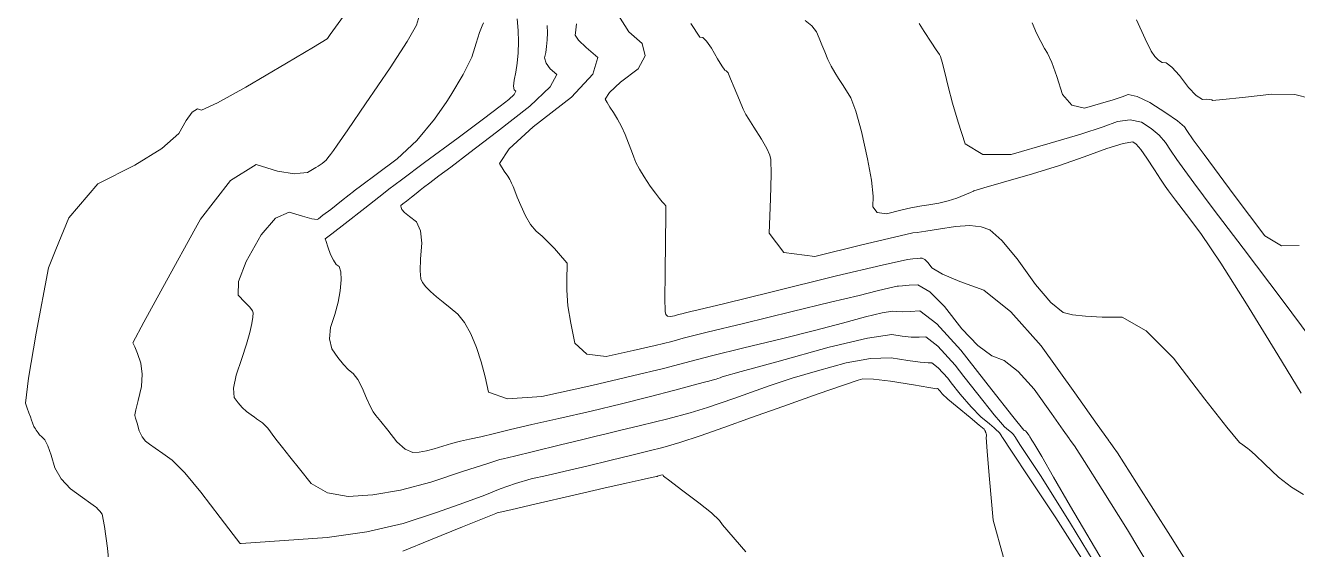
# Model space of a CAD drawing. Header units: inches. Extents: x 1337389 to 1347141, y 407035 to 414577.
# Drawn here: x 1344947.2 to 1345445.8, y 412139.8 to 412345.3 of the extents above; entities that cross this region are included whole.
import ezdxf

# ---------------------------------------------------------------- set-up
doc = ezdxf.new("R2010")
doc.units = ezdxf.units.IN
doc.header["$MEASUREMENT"] = 0
doc.layers.add('Topo', color=7, linetype='Continuous', lineweight=15, true_color=0x459900)

msp = doc.modelspace()

# ---------------------------------------------------------------- linework, layer by layer
at = {"layer": 'Topo'}
for points, elevation in [([(1345107.247, 412371.4358), (1345107.3689, 412370.8799), (1345107.9559, 412369.4109), (1345108.3719, 412368.1859), (1345108.617, 412367.2039), (1345108.6911, 412366.4658), (1345108.007, 412364.2848), (1345106.5652, 412360.6602), (1345104.3661, 412355.5931), (1345102.6299, 412351.371), (1345101.3591, 412347.997), (1345100.5517, 412345.4691), (1345096.8131, 412339.058), (1345090.1409, 412328.7641), (1345080.537, 412314.5871), (1345073.644, 412304.4561), (1345069.4622, 412298.3699), (1345067.99, 412296.3291), (1345066.774, 412294.6658), (1345065.8119, 412293.3809), (1345065.106, 412292.4732), (1345063.5289, 412291.2091), (1345061.9671, 412290.1759)], 875), ([(1345073.5459, 412353.718), (1345073.5192, 412353.0769), (1345071.8941, 412348.9729), (1345068.8089, 412344.695), (1345066.713, 412341.7919), (1345065.6058, 412340.2659), (1345065.4889, 412340.1152), (1345060.128, 412336.87), (1345049.5219, 412330.5299), (1345033.6729, 412321.096), (1345022.5752, 412314.9711), (1345016.2291, 412312.1562), (1345014.6349, 412312.651), (1345012.6291, 412311.28), (1345010.212, 412308.0439), (1345007.3851, 412302.9428), (1345000.67, 412297.11), (1344990.067, 412290.544), (1344975.5781, 412283.2459), (1344964.3021, 412269.8421), (1344959.2042, 412257.508)], 870), ([(1345139.9628, 412347.918), (1345140.426, 412343.3691), (1345140.5629, 412338.914), (1345140.373, 412334.555), (1345140.0152, 412330.5892), (1345139.49, 412327.0172), (1345138.7981, 412323.838), (1345138.561, 412321.5249), (1345138.78, 412320.079), (1345139.4539, 412319.4979), (1345138.775, 412318.2381), (1345136.7429, 412316.2971), (1345133.3582, 412313.6769), (1345126.72, 412308.676), (1345116.8269, 412301.2939), (1345103.681, 412291.532), (1345094.641, 412284.801), (1345089.7081, 412281.0999), (1345088.882, 412280.4311), (1345085.7439, 412277.9691), (1345080.2939, 412273.7151), (1345072.532, 412267.6699), (1345067.3531, 412263.6351), (1345064.7468, 412261.603), (1345065.081, 412260.5821), (1345065.7779, 412258.5681), (1345066.8329, 412255.553), (1345067.925, 412253.2461), (1345069.055, 412251.6469), (1345070.2231, 412250.757), (1345070.876, 412248.7389), (1345071.0139, 412245.593), (1345070.6371, 412241.3212), (1345069.804, 412236.7771), (1345068.517, 412231.9619), (1345066.774, 412226.877), (1345066.398, 412222.374), (1345067.3899, 412218.4521), (1345069.748, 412215.1121), (1345071.9289, 412212.3959), (1345073.931, 412210.3021), (1345075.756, 412208.832), (1345077.522, 412206.493), (1345079.2309, 412203.286), (1345080.8808, 412199.2108), (1345082.3292, 412196.0391), (1345083.5761, 412193.769), (1345084.62, 412192.4021), (1345086.5171, 412190.001), (1345089.2669, 412186.5681), (1345092.8709, 412182.1019), (1345096.122, 412179.183), (1345099.0201, 412177.8121), (1345101.567, 412177.988), (1345104.385, 412178.4791), (1345107.4739, 412179.2841), (1345110.8349, 412180.402), (1345114.2589, 412181.3999), (1345117.747, 412182.276), (1345121.3002, 412183.0309), (1345125.746, 412184.0412), (1345131.0879, 412185.3081), (1345137.324, 412186.83), (1345145.7269, 412188.7989), (1345156.2979, 412191.2159), (1345169.0361, 412194.0797), (1345180.8581, 412196.8849), (1345191.765, 412199.6289), (1345201.757, 412202.312), (1345208.9799, 412204.239), (1345213.4359, 412205.4089), (1345215.123, 412205.8221), (1345216.4459, 412206.1669), (1345217.4028, 412206.445), (1345217.997, 412206.6558), (1345218.6881, 412206.9009), (1345219.4781, 412207.181), (1345220.3661, 412207.496), (1345227.7991, 412209.596), (1345241.7789, 412213.4801), (1345262.3039, 412219.149), (1345277.3279, 412222.7097), (1345286.8491, 412224.1631), (1345290.8679, 412223.5062), (1345294.4261, 412223.1331), (1345297.521, 412223.041), (1345300.1548, 412223.2329), (1345304.8651, 412219.5691), (1345311.6511, 412212.0501), (1345315.0341, 412207.7091)], 885), ([(1345415.0221, 412114.8509), (1345396.0159, 412145.0459), (1345382.764, 412165.9879), (1345375.2681, 412177.679), (1345373.526, 412180.1178), (1345372.3499, 412181.7692), (1345371.7409, 412182.632), (1345371.6968, 412182.7071), (1345367.285, 412188.8989), (1345358.505, 412201.2069), (1345345.357, 412219.632), (1345333.4651, 412233.0531), (1345322.8301, 412241.4701), (1345313.45, 412244.8841), (1345306.688, 412247.813), (1345302.5432, 412250.258), (1345301.015, 412252.2191), (1345299.7361, 412253.507), (1345298.705, 412254.1229), (1345297.9221, 412254.0661), (1345296.7009, 412253.9601), (1345295.043, 412253.806), (1345292.946, 412253.6019), (1345282.98, 412251.3629), (1345265.1452, 412247.0901), (1345239.4398, 412240.783), (1345221.355, 412236.3479), (1345210.89, 412233.787), (1345208.0451, 412233.0979), (1345205.9231, 412232.5779), (1345204.5251, 412232.228), (1345203.851, 412232.046), (1345202.874, 412231.8069), (1345201.5958, 412231.51), (1345200.014, 412231.1541), (1345198.8777, 412231.3011), (1345198.187, 412231.951), (1345197.9409, 412233.103), (1345197.8529, 412238.3689), (1345197.9221, 412247.7501), (1345198.1492, 412261.2451), (1345198.258, 412270.246), (1345198.2511, 412274.7518), (1345198.1261, 412274.7629), (1345197.6599, 412275.2109), (1345196.8519, 412276.0958), (1345195.7031, 412277.4189), (1345194.135, 412279.4961), (1345192.1479, 412282.3279), (1345189.7439, 412285.9163), (1345187.873, 412288.995), (1345186.5359, 412291.567), (1345185.7338, 412293.6301), (1345184.7622, 412296.143), (1345183.6201, 412299.104), (1345182.3091, 412302.5143), (1345180.8892, 412305.6549), (1345179.36, 412308.5281), (1345177.7229, 412311.1321), (1345176.352, 412313.3103), (1345175.2471, 412315.0629), (1345174.4079, 412316.3901), (1345176.1439, 412319.0508), (1345180.4539, 412323.0461), (1345187.3391, 412328.3759), (1345190.1719, 412333.4408), (1345188.9531, 412338.2429), (1345183.6821, 412342.7801), (1345179.6569, 412349.284)], 900), ([(1345450.9759, 412316.6828), (1345444.71, 412318.2381), (1345435.8232, 412318.3541), (1345424.3149, 412317.029), (1345416.556, 412316.229), (1345412.5441, 412315.9531), (1345412.28, 412316.2018), (1345411.5231, 412316.3509), (1345410.2751, 412316.4001), (1345408.534, 412316.3491), (1345406.1619, 412317.883), (1345403.1591, 412321.0019), (1345399.523, 412325.7068), (1345396.5832, 412328.9179), (1345394.338, 412330.6349), (1345392.7869, 412330.8578), (1345391.294, 412331.7081), (1345389.8591, 412333.1839), (1345388.4821, 412335.2869), (1345386.089, 412340.0889), (1345382.6801, 412347.5891)], 925), ([(1345371.4131, 412132.0941), (1345356.818, 412156.707), (1345350.198, 412168.2441), (1345345.555, 412176.301), (1345342.8879, 412180.877), (1345342.199, 412181.9729), (1345341.7191, 412182.7319), (1345341.447, 412183.1551), (1345341.385, 412183.243), (1345341.2759, 412183.4159), (1345341.122, 412183.675), (1345340.9222, 412184.0191), (1345340.6279, 412184.475), (1345340.2392, 412185.0421), (1345339.755, 412185.719), (1345339.3169, 412186.2131), (1345338.926, 412186.523), (1345338.5809, 412186.649), (1345334.2899, 412191.9442), (1345326.0531, 412202.4081), (1345313.8711, 412218.0421), (1345304.4711, 412228.3721), (1345297.856, 412233.3979), (1345294.023, 412233.1199), (1345290.9591, 412233.017), (1345288.6621, 412233.091), (1345287.1338, 412233.3398), (1345283.0961, 412232.6728), (1345276.5481, 412231.0881), (1345267.4891, 412228.5858), (1345256.5129, 412225.7221), (1345243.6192, 412222.4969), (1345228.8079, 412218.9102), (1345216.1458, 412215.771), (1345205.634, 412213.0779), (1345197.271, 412210.8311), (1345185.1588, 412207.8639), (1345169.299, 412204.175), (1345149.6891, 412199.7658), (1345136.1809, 412198.864), (1345128.7749, 412201.469), (1345127.469, 412207.5829), (1345125.876, 412213.4449), (1345123.9932, 412219.056), (1345121.823, 412224.4159), (1345119.3879, 412228.7861), (1345116.6878, 412232.166), (1345113.7229, 412234.555), (1345110.9491, 412236.8119), (1345108.3661, 412238.938), (1345105.973, 412240.9329), (1345104.1521, 412242.777), (1345102.904, 412244.4699), (1345102.229, 412246.0121), (1345101.961, 412249.113), (1345102.101, 412253.773), (1345102.6501, 412259.9919), (1345102.1069, 412264.8308), (1345100.471, 412268.291), (1345097.7438, 412270.371), (1345095.841, 412271.9989), (1345094.764, 412273.175), (1345094.51, 412273.8989), (1345094.3698, 412274.406), (1345094.3412, 412274.6962), (1345094.4251, 412274.7701), (1345095.1639, 412275.3508), (1345096.557, 412276.44), (1345098.6061, 412278.0361), (1345100.4099, 412279.4548), (1345101.9699, 412280.6981), (1345103.286, 412281.764), (1345105.7222, 412283.632), (1345109.28, 412286.3038), (1345113.9589, 412289.7791), (1345121.4699, 412295.494), (1345131.812, 412303.4511), (1345144.9862, 412313.649), (1345152.894, 412321.201), (1345155.5352, 412326.106), (1345152.911, 412328.366), (1345151.3101, 412330.5598), (1345150.7351, 412332.688), (1345151.1839, 412334.749), (1345151.5251, 412337.0658), (1345151.7571, 412339.6389), (1345151.88, 412342.466), (1345151.7913, 412345.3548)], 890), ([(1345126.72, 412346.3541), (1345126.197, 412345.1481), (1345125.261, 412342.5042), (1345123.9119, 412338.4239), (1345123.3642, 412336.707)], 880), ([(1345163.197, 412346.018), (1345163.1412, 412344.7221), (1345163.0342, 412343.5442), (1345162.878, 412342.482), (1345162.6719, 412341.537), (1345164.06, 412339.5939), (1345167.0421, 412336.654), (1345171.617, 412332.7149), (1345169.6781, 412326.2272), (1345161.225, 412317.1901), (1345146.2569, 412305.6041), (1345136.8871, 412296.9179), (1345133.1141, 412291.1332), (1345134.9383, 412288.248), (1345136.2571, 412286.16), (1345137.0712, 412284.87), (1345137.3813, 412284.3769), (1345137.8072, 412283.4769), (1345138.3503, 412282.1689), (1345139.0088, 412280.455), (1345140.0399, 412277.964), (1345141.4398, 412274.6972), (1345143.2121, 412270.654), (1345145.1891, 412267.2949), (1345147.371, 412264.6209), (1345149.758, 412262.6311), (1345152.1589, 412260.3729), (1345154.5741, 412257.847), (1345157.0039, 412255.052), (1345158.6398, 412253.1879), (1345159.4822, 412252.2531), (1345159.5312, 412252.249), (1345159.534, 412250.4669), (1345159.4911, 412246.9081), (1345159.4009, 412241.572), (1345159.8909, 412235.4421), (1345160.9599, 412228.5169), (1345162.6078, 412220.7971), (1345167.239, 412216.4451), (1345174.8521, 412215.4601), (1345185.447, 412217.8433), (1345194.0171, 412219.8361), (1345200.5611, 412221.4389), (1345205.0791, 412222.6531), (1345214.4471, 412225.0011), (1345228.6641, 412228.4831), (1345247.73, 412233.0999), (1345262.8291, 412236.7638), (1345273.963, 412239.4752), (1345281.1289, 412241.2342), (1345286.102, 412242.4249), (1345288.8809, 412243.0491), (1345289.4651, 412243.1059), (1345291.026, 412243.2291), (1345293.5621, 412243.418), (1345297.075, 412243.673), (1345301.7018, 412240.91), (1345307.443, 412235.13), (1345314.2981, 412226.3331), (1345320.489, 412219.878), (1345326.016, 412215.7659), (1345330.878, 412213.997), (1345336.3909, 412209.6329), (1345342.5558, 412202.6761), (1345349.3719, 412193.124), (1345353.9571, 412186.6868), (1345356.3101, 412183.3632), (1345356.4311, 412183.153), (1345356.8129, 412182.5919), (1345357.4549, 412181.6798), (1345358.3571, 412180.4169), (1345362.2771, 412174.3029), (1345369.215, 412163.3389), (1345379.1701, 412147.5229), (1345392.9101, 412124.5989)], 895), ([(1345448.137, 412161.4331), (1345443.4391, 412164.252), (1345438.4189, 412168.225), (1345433.076, 412173.3538), (1345429.29, 412176.929), (1345427.0589, 412178.9532), (1345426.3839, 412179.4228), (1345425.4878, 412180.0549), (1345424.3709, 412180.8471), (1345423.0323, 412181.8), (1345418.0668, 412187.7889), (1345409.4761, 412198.8143), (1345397.26, 412214.875), (1345386.485, 412225.5872), (1345377.149, 412230.951), (1345369.2548, 412230.9659), (1345362.763, 412231.2639), (1345357.6751, 412231.847), (1345353.99, 412232.7131), (1345349.1311, 412236.658), (1345343.0961, 412243.6819), (1345335.8871, 412253.7839), (1345329.94, 412260.934), (1345325.2549, 412265.132), (1345321.832, 412266.3779), (1345317.3351, 412266.8391), (1345311.765, 412266.5152), (1345305.1189, 412265.4051), (1345300.126, 412264.611), (1345296.7838, 412264.132), (1345295.094, 412263.9678), (1345287.8359, 412262.3541), (1345275.0121, 412259.2899), (1345256.6191, 412254.777), (1345244.5389, 412256.29), (1345238.7699, 412263.8281), (1345239.3118, 412277.392), (1345239.543, 412287.0141), (1345239.4619, 412292.6928), (1345239.0699, 412294.43), (1345237.822, 412297.13), (1345235.7179, 412300.7929), (1345232.759, 412305.4178), (1345230.72, 412308.6031), (1345229.602, 412310.3478), (1345229.4039, 412310.652), (1345228.578, 412312.5241), (1345227.1229, 412315.963), (1345225.0399, 412320.9692), (1345223.593, 412324.4419), (1345222.784, 412326.3819), (1345222.611, 412326.7901), (1345222.315, 412327.1679), (1345221.894, 412327.517), (1345221.3498, 412327.8361), (1345220.2078, 412329.424), (1345218.4681, 412332.28), (1345216.1298, 412336.406), (1345214.2049, 412339.1921), (1345212.6929, 412340.6382), (1345211.595, 412340.7442), (1345208.058, 412346.1121)], 905), ([(1345298.6171, 412274.5571), (1345296.983, 412274.3079), (1345296.4701, 412274.2581), (1345294.2679, 412273.7691), (1345290.377, 412272.8391), (1345284.7958, 412271.47), (1345281.1311, 412271.929), (1345279.38, 412274.2161), (1345279.5451, 412278.3321), (1345278.8539, 412284.6178), (1345277.3089, 412293.0741), (1345274.909, 412303.7009), (1345272.7418, 412311.6709), (1345270.8081, 412316.985), (1345269.1069, 412319.643), (1345267.484, 412322.171), (1345265.9378, 412324.5669), (1345264.47, 412326.8321), (1345263.0872, 412329.3129), (1345261.7899, 412332.01), (1345260.5781, 412334.9229), (1345259.4181, 412337.6958), (1345258.3099, 412340.3299), (1345257.2538, 412342.825), (1345255.4408, 412345.138), (1345252.8691, 412347.2709)], 910), ([(1345297.5969, 412346.1019), (1345299.5359, 412343.0119), (1345302.274, 412338.786), (1345304.248, 412335.739), (1345305.4551, 412333.869), (1345305.897, 412333.178), (1345306.6109, 412330.8628), (1345307.5961, 412326.9229), (1345308.8531, 412321.3601), (1345310.6071, 412314.833), (1345312.8582, 412307.3429), (1345315.607, 412298.8899), (1345322.5259, 412294.6979), (1345333.6141, 412294.7681), (1345348.873, 412299.1), (1345360.9011, 412302.6951), (1345369.699, 412305.553), (1345375.2672, 412307.676), (1345380.2429, 412308.285), (1345384.6259, 412307.3801), (1345388.416, 412304.963), (1345391.589, 412302.3292), (1345394.1461, 412299.479), (1345396.0859, 412296.4131), (1345398.573, 412292.7468), (1345401.6058, 412288.4788), (1345405.1861, 412283.61), (1345412.8042, 412273.4398), (1345424.4601, 412257.971), (1345440.1531, 412237.2021), (1345450.8212, 412223.0188)], 915), ([(1345446.465, 412259.0289), (1345439.4901, 412258.871), (1345432.9878, 412262.7822), (1345426.9592, 412270.7619), (1345420.983, 412278.7409), (1345415.062, 412286.721), (1345409.194, 412294.701), (1345404.9721, 412300.5109), (1345402.3972, 412304.1499), (1345401.467, 412305.6191), (1345398.7552, 412307.9331), (1345394.2589, 412311.0921), (1345387.9811, 412315.0971), (1345383.0342, 412317.477), (1345379.4181, 412318.231), (1345377.1341, 412317.361), (1345373.524, 412316.1881), (1345368.59, 412314.713), (1345362.3302, 412312.9361), (1345357.3881, 412314.118), (1345353.7631, 412318.257), (1345351.454, 412325.3549), (1345349.4909, 412330.736), (1345347.8731, 412334.3981), (1345346.5988, 412336.3419), (1345345.1699, 412338.9759), (1345343.5851, 412342.2991), (1345341.8439, 412346.3111)], 920), ([(1345123.3642, 412336.707), (1345122.1499, 412332.9058), (1345118.845, 412326.083), (1345113.9982, 412317.955), (1345112.3709, 412315.553)], 880), ([(1345112.3709, 412315.553), (1345107.608, 412308.5218), (1345100.598, 412300.1918), (1345092.968, 412292.963), (1345084.7181, 412286.8369), (1345079.1061, 412282.662), (1345076.1311, 412280.4368), (1345075.7929, 412280.164), (1345074.1389, 412278.8689), (1345071.169, 412276.5511), (1345066.881, 412273.2121), (1345063.8589, 412270.8771), (1345062.0999, 412269.548), (1345061.6058, 412269.223), (1345059.5369, 412269.5458), (1345055.893, 412270.518), (1345050.6739, 412272.1359), (1345045.2537, 412269.7151), (1345039.6329, 412263.253), (1345033.8112, 412252.751), (1345030.814, 412244.8539), (1345030.6418, 412239.56), (1345033.2941, 412236.871), (1345035.158, 412234.8258), (1345036.234, 412233.426), (1345036.521, 412232.6709), (1345036.4369, 412230.9961), (1345035.981, 412228.402), (1345035.1529, 412224.888), (1345033.8481, 412220.3501), (1345032.066, 412214.786), (1345029.8078, 412208.197), (1345028.8052, 412203.0939), (1345029.056, 412199.4769), (1345030.562, 412197.3452), (1345032.182, 412195.4831), (1345033.918, 412193.8921), (1345035.7691, 412192.572), (1345037.0319, 412191.6671), (1345037.706, 412191.1789), (1345037.793, 412191.1069), (1345038.22, 412190.799), (1345038.9881, 412190.254), (1345040.0971, 412189.4739), (1345041.1351, 412188.5621), (1345042.102, 412187.5189), (1345042.998, 412186.3452), (1345044.2769, 412184.6691), (1345045.9378, 412182.4931), (1345047.9832, 412179.815), (1345050.889, 412176.1162), (1345054.657, 412171.397), (1345059.287, 412165.658), (1345065.6309, 412162.0569), (1345073.6871, 412160.595), (1345083.4562, 412161.2709), (1345094.2661, 412163.1521), (1345106.116, 412166.2389), (1345119.007, 412170.5309), (1345128.0341, 412173.484), (1345133.197, 412175.0988), (1345134.4959, 412175.3751), (1345138.8921, 412176.42), (1345146.3848, 412178.236), (1345156.9753, 412180.8201), (1345165.1561, 412182.8179), (1345170.9279, 412184.228), (1345174.2919, 412185.0509), (1345180.0871, 412186.469), (1345188.313, 412188.482), (1345198.9691, 412191.0891), (1345207.7171, 412193.411), (1345214.5559, 412195.446), (1345219.486, 412197.1939), (1345225.2319, 412199.232), (1345231.794, 412201.56), (1345239.1721, 412204.177), (1345247.8139, 412206.9501), (1345257.718, 412209.8779), (1345268.886, 412212.9629), (1345278.5011, 412214.6651), (1345286.5639, 412214.9851), (1345293.074, 412213.922), (1345297.8932, 412213.2479), (1345301.02, 412212.9629), (1345302.454, 412213.067), (1345305.0198, 412211.0718), (1345308.716, 412206.9759), (1345310.101, 412205.199)], 880), ([(1345447.222, 412201.1292), (1345438.0559, 412216.1241), (1345425.8282, 412236.1839), (1345415.7881, 412252.0579), (1345407.935, 412263.7439), (1345402.269, 412271.2419), (1345398.0611, 412276.827), (1345395.3111, 412280.4981), (1345394.018, 412282.2559), (1345392.1733, 412284.982), (1345389.7751, 412288.677), (1345386.825, 412293.34), (1345384.4239, 412296.7249), (1345382.572, 412298.8328), (1345381.2701, 412299.6629), (1345377.452, 412299.0921), (1345371.116, 412297.1199), (1345362.2641, 412293.7461), (1345352.554, 412290.415), (1345341.9861, 412287.1279), (1345330.5589, 412283.884), (1345322.8859, 412281.6739), (1345318.9671, 412280.496), (1345318.7998, 412280.3508), (1345317.633, 412279.8199), (1345315.465, 412278.9039), (1345312.2959, 412277.6009), (1345308.8909, 412276.5181), (1345305.25, 412275.652), (1345301.3729, 412275.0051), (1345298.6171, 412274.5571)], 910), ([(1345054.9482, 412287.3609), (1345052.7469, 412287.1642), (1345046.042, 412288.241), (1345037.645, 412290.8462), (1345027.586, 412284.5361), (1345015.8668, 412269.313), (1345013.928, 412265.8138)], 875), ([(1345061.9671, 412290.1759), (1345061.0802, 412289.5888), (1345057.76, 412287.613), (1345054.9482, 412287.3609)], 875), ([(1345013.928, 412265.8138), (1345002.486, 412245.176), (1344993.6289, 412229.0201), (1344989.2958, 412220.846), (1344989.4851, 412220.6541), (1344990.0889, 412219.2721), (1344991.106, 412216.7012), (1344992.5384, 412212.94), (1344993.0618, 412208.6089), (1344992.6789, 412203.7081), (1344991.389, 412198.236), (1344990.5379, 412194.531), (1344990.123, 412192.592), (1344990.1471, 412192.4189), (1344990.4461, 412191.3251), (1344991.02, 412189.3091), (1344991.8689, 412186.3719), (1344992.9599, 412184.0371), (1344994.2909, 412182.3029), (1344995.863, 412181.1701), (1344998.1251, 412179.56), (1345001.077, 412177.4729), (1345004.719, 412174.9081), (1345009.6861, 412169.872), (1345015.978, 412162.3631), (1345023.596, 412152.3828), (1345028.6778, 412145.7), (1345031.223, 412142.315), (1345031.2311, 412142.2271), (1345031.276, 412142.1759), (1345031.357, 412142.1589), (1345031.475, 412142.1779), (1345031.584, 412142.1951), (1345031.6859, 412142.21), (1345031.779, 412142.224), (1345037.4479, 412142.62), (1345048.6941, 412143.4011), (1345065.515, 412144.5649), (1345081.0649, 412146.785), (1345095.3411, 412150.0589), (1345108.3462, 412154.3888), (1345119.0089, 412158.099), (1345127.3311, 412161.1892), (1345133.3109, 412163.6579), (1345139.3421, 412165.7581), (1345145.4231, 412167.4878), (1345151.554, 412168.848), (1345158.823, 412170.534), (1345167.2289, 412172.5439), (1345176.7721, 412174.8788), (1345184.926, 412176.8738), (1345191.691, 412178.5289), (1345197.0661, 412179.844), (1345203.7381, 412181.8169), (1345211.7079, 412184.4461), (1345220.9752, 412187.7329), (1345231.776, 412191.5639), (1345244.1101, 412195.939), (1345257.9789, 412200.8579), (1345267.828, 412204.304), (1345273.6571, 412206.277), (1345275.467, 412206.7759), (1345279.6741, 412206.62), (1345286.2789, 412205.8071), (1345295.281, 412204.338), (1345301.3598, 412203.3639), (1345304.5178, 412202.8849), (1345304.753, 412202.9019), (1345305.0829, 412202.6459)], 875), ([(1344959.2042, 412257.508), (1344956.2379, 412250.331), (1344951.3879, 412224.7149), (1344948.3909, 412206.993), (1344947.2489, 412197.166), (1344947.9611, 412195.2329), (1344948.6021, 412193.4781), (1344949.174, 412191.9011), (1344949.677, 412190.503), (1344950.051, 412189.4619), (1344950.2971, 412188.7789), (1344950.416, 412188.4541), (1344950.5951, 412188.0721), (1344950.8349, 412187.634), (1344951.1349, 412187.1399), (1344951.4619, 412186.6322), (1344951.815, 412186.1108), (1344952.1931, 412185.5771), (1344952.8221, 412184.855), (1344953.7001, 412183.9441), (1344954.828, 412182.844), (1344956.0541, 412180.4719), (1344957.3781, 412176.8281), (1344958.7991, 412171.9121), (1344961.3051, 412167.5109), (1344964.896, 412163.6259), (1344969.571, 412160.257), (1344972.8289, 412157.9119), (1344974.669, 412156.591), (1344975.0919, 412156.293), (1344975.669, 412155.7081), (1344976.3999, 412154.8362), (1344977.284, 412153.6769), (1344978.2689, 412148.8371), (1344979.3542, 412140.316), (1344980.5382, 412128.1131)], 870), ([(1345310.101, 412205.199), (1345313.544, 412200.7809), (1345317.881, 412195.7401), (1345321.7271, 412191.853), (1345325.083, 412189.1189), (1345326.909, 412187.5391)], 880), ([(1345315.0341, 412207.7091), (1345320.5141, 412200.677), (1345326.9599, 412192.657), (1345329.4101, 412189.8192)], 885), ([(1345305.0829, 412202.6459), (1345305.1751, 412202.5751), (1345305.7809, 412201.902), (1345306.5742, 412200.8849), (1345308.802, 412198.8231), (1345312.467, 412195.714), (1345317.5669, 412191.5601), (1345321.0618, 412188.6479), (1345322.9519, 412186.978), (1345323.2361, 412186.5499), (1345323.4822, 412186.108), (1345323.5981, 412185.8549)], 875), ([(1345329.4101, 412189.8192), (1345330.9881, 412187.9909), (1345332.599, 412186.6779), (1345333.7589, 412185.6749), (1345334.4671, 412184.9802), (1345334.7231, 412184.5943), (1345334.9419, 412184.2549), (1345335.125, 412183.9651), (1345335.2698, 412183.7229), (1345337.032, 412181.051), (1345340.4109, 412175.9502), (1345345.408, 412168.42), (1345356.7891, 412150.023), (1345374.5549, 412120.7589), (1345398.7059, 412080.6281), (1345418.97, 412046.2351), (1345435.3469, 412017.5799), (1345447.8369, 411994.6631)], 885), ([(1345323.5981, 412185.8549), (1345323.6899, 412185.6523), (1345323.859, 412185.183), (1345323.9411, 412184.732), (1345323.934, 412184.3), (1345323.838, 412183.887), (1345324.237, 412178.2639), (1345325.129, 412167.4312), (1345326.5138, 412151.389), (1345330.609, 412136.7333), (1345337.4149, 412123.4641), (1345346.9299, 412111.5811), (1345358.1891, 412099.0441), (1345371.191, 412085.8511), (1345385.9369, 412072.0029), (1345401.5081, 412052.237), (1345417.9059, 412026.5541), (1345435.1301, 411994.9521), (1345454.827, 411958.589)], 875), ([(1345326.909, 412187.5391), (1345327.499, 412187.0288), (1345328.973, 412185.5819), (1345329.507, 412184.7771), (1345329.887, 412184.2011), (1345330.1131, 412183.852), (1345330.1849, 412183.7321), (1345333.6981, 412178.4302), (1345340.652, 412167.9459), (1345351.046, 412152.2809), (1345361.2191, 412136.448), (1345371.171, 412120.4461), (1345380.9018, 412104.277), (1345394.6901, 412080.102), (1345412.535, 412047.9211), (1345434.4379, 412007.7339), (1345454.785, 411970.2461), (1345473.577, 411935.4559), (1345490.8139, 411903.363), (1345509.7049, 411869.547), (1345530.2489, 411834.0069), (1345552.4471, 411796.743), (1345569.8839, 411766.9539), (1345582.561, 411744.6389)], 880), ([(1345095.229, 412139.2229), (1345105.943, 412143.5738), (1345118.5119, 412148.6551), (1345127.0772, 412152.112), (1345131.636, 412153.9449), (1345132.192, 412154.1538), (1345137.463, 412155.4221), (1345147.4519, 412157.7499), (1345162.157, 412161.136), (1345173.9179, 412163.8281), (1345182.733, 412165.8259), (1345188.6038, 412167.128), (1345192.573, 412168.0098), (1345194.6409, 412168.4709), (1345194.808, 412168.512), (1345194.9509, 412168.547), (1345195.069, 412168.5759), (1345195.1631, 412168.599), (1345195.4071, 412168.6791), (1345195.8021, 412168.815), (1345196.3461, 412169.009), (1345196.79, 412169.0442), (1345197.1341, 412168.921), (1345197.378, 412168.6409), (1345199.805, 412166.754), (1345204.416, 412163.2621), (1345211.211, 412158.1631), (1345216.1559, 412154.1631), (1345219.2498, 412151.2629), (1345220.494, 412149.4609), (1345229.6431, 412138.907)], 870)]:
    msp.add_lwpolyline(points, dxfattribs=dict(at, elevation=elevation))

doc.saveas('drawing.dxf')
